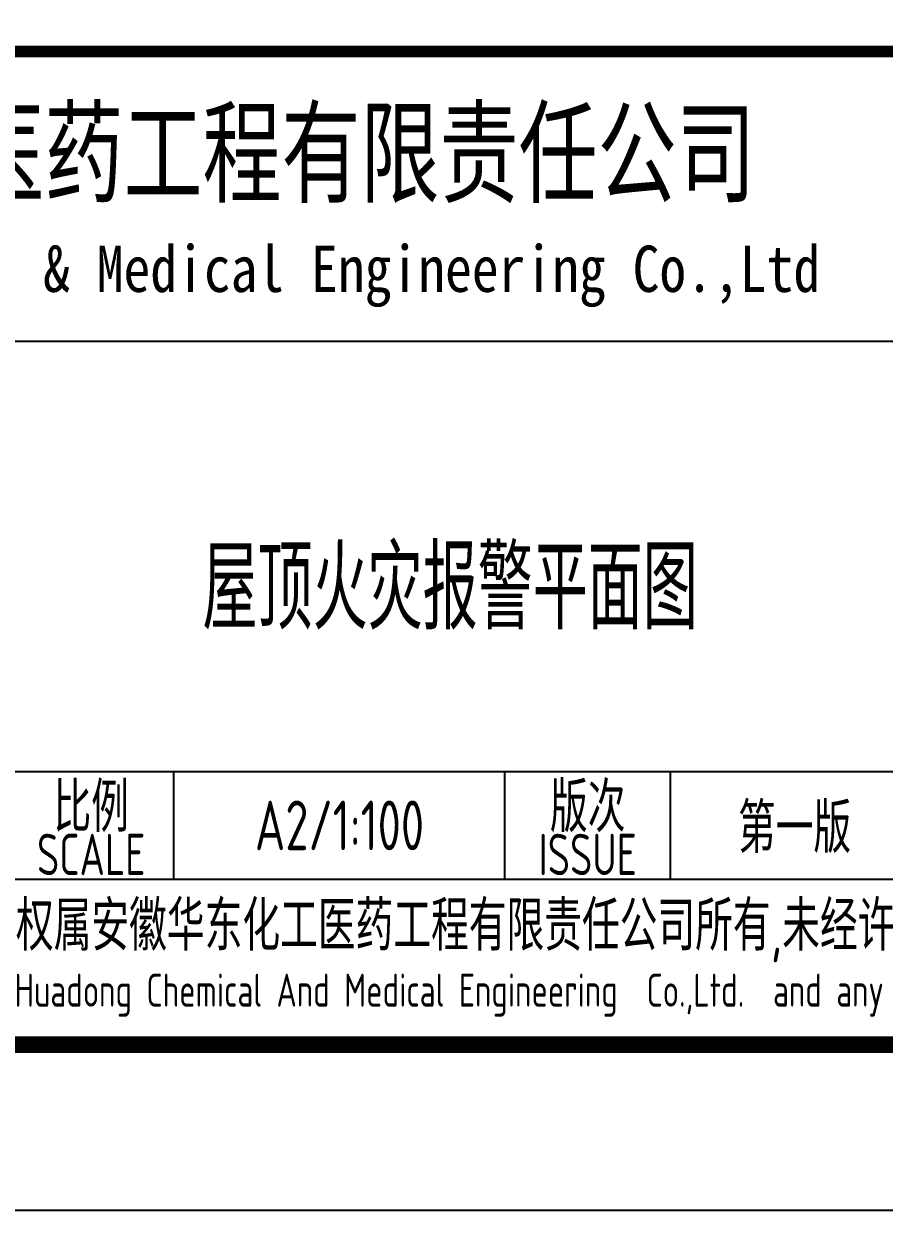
# Model space of a CAD drawing. Extents: x 6250600 to 6678662, y -692028 to -290561.
# Drawn here: x 6590030 to 6595229, y -603660 to -596492 of the extents above; entities that cross this region are included whole.
import ezdxf
from ezdxf.enums import TextEntityAlignment as Align

# ---------------------------------------------------------------- set-up
doc = ezdxf.new("R2010")
doc.units = 0
doc.header["$LTSCALE"] = 1000
doc.header["$MEASUREMENT"] = 0
doc.layers.get('0').update_dxf_attribs({"linetype": 'CONTINUOUS'})
doc.layers.add('PUB_TITLE', color=4, linetype='CONTINUOUS')
doc.styles.add('AHD', font='sceie.shx', dxfattribs={"width": 0.7, "bigfont": 'sceic.shx'})
doc.styles.add('ECEC_TQ_S', font='')
doc.styles.get('ECEC_TQ_S').set_extended_font_data('SimSun')

msp = doc.modelspace()

# ---------------------------------------------------------------- linework, layer by layer
for p, q in [((6584437.7, -598410.1), (6602437.7, -598410.1)), ((6584437.7, -601010.1), (6602437.7, -601010.1)), ((6590937.7, -601660.1), (6590937.7, -601010.1)), ((6592937.7, -601660.1), (6592937.7, -601010.1)), ((6593937.7, -601660.1), (6593937.7, -601010.1)), ((6584437.7, -601660.1), (6602437.7, -601660.1)), ((6584437.7, -602660.1), (6602437.7, -602660.1))]:
    msp.add_line(p, q)
msp.add_lwpolyline([(6602437.7, -596660.1, 70, 70, 0), (6584437.7, -596660.1, 70, 70, 0), (6584437.7, -602660.1, 0, 0, 0)], format="xyseb")
at = {"layer": 'PUB_TITLE', "color": 4}
msp.add_lwpolyline([(6544037.7, -603660.1), (6603437.7, -603660.1), (6603437.7, -561660.1), (6544037.7, -561660.1)], close=True, dxfattribs=at)
at = {"layer": 'PUB_TITLE', "color": 4, "const_width": 100}
msp.add_lwpolyline([(6546537.7, -602660.1), (6602437.7, -602660.1), (6602437.7, -562660.1), (6546537.7, -562660.1)], close=True, dxfattribs=at)

# ---------------------------------------------------------------- texts
for s, height, style, width, p in [('安徽华东化工医药工程有限责任公司', 500, 'ECEC_TQ_S', 0.7, (6590632.6, -597260.1)), ('安徽华东化工医药工程有限责任公司', 500, 'ECEC_TQ_S', 0.7, (6590632.6, -597260.1)), ('Anhui Huadong Chemical & Medical Engineering Co.,Ltd', 280, 'ECEC_TQ_S', 0.85, (6590632.6, -598010.1)), ('Anhui Huadong Chemical & Medical Engineering Co.,Ltd', 280, 'ECEC_TQ_S', 0.85, (6590632.6, -598010.1)), ('屋顶火灾报警平面图', 500, 'AHD', 0.7, (6592606.5, -599873.8)), ('比例', 300, 'AHD', 0.8, (6590437.7, -601210.1)), ('比例', 300, 'AHD', 0.8, (6590437.7, -601210.1)), ('版次', 300, 'AHD', 0.8, (6593437.7, -601210.1)), ('版次', 300, 'AHD', 0.8, (6593437.7, -601210.1)), ('SCALE', 250, 'AHD', 0.8, (6590437.7, -601510.1)), ('SCALE', 250, 'AHD', 0.8, (6590437.7, -601510.1)), ('ISSUE', 250, 'AHD', 0.8, (6593437.7, -601510.1)), ('ISSUE', 250, 'AHD', 0.8, (6593437.7, -601510.1)), ('本文件专有权属安徽华东化工医药工程有限责任公司所有,未经许可不得复制或转让给第三方', 300, 'AHD', 0.8, (6593437.7, -601960.1)), ('本文件专有权属安徽华东化工医药工程有限责任公司所有,未经许可不得复制或转让给第三方', 300, 'AHD', 0.8, (6593437.7, -601960.1)), ('The proprietary right of this document belongs to Anhui Huadong Chemical And Medical Engineering  Co.,Ltd.  and any replication or transfer to the 3rd. side is forbidden without its permission. ', 200, 'AHD', 0.8, (6593437.7, -602360.1)), ('The proprietary right of this document belongs to Anhui Huadong Chemical And Medical Engineering  Co.,Ltd.  and any replication or transfer to the 3rd. side is forbidden without its permission. ', 200, 'AHD', 0.8, (6593437.7, -602360.1))]:
    msp.add_text(s, height=height, dxfattribs=dict(style=style, width=width)).set_placement(p, align=Align.MIDDLE)
at = {"style": 'AHD', "width": 0.8}
for tag, text, p in [('A2/1:100', '1:100', (6591937.7, -601335.1)), ('第一版', '0', (6594687.7, -601335.1))]:
    msp.add_attdef(tag, text=text, height=300, dxfattribs=at).set_placement(p, align=Align.MIDDLE)

doc.saveas('drawing.dxf')
